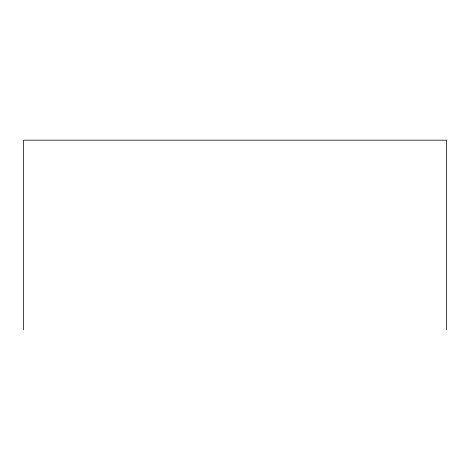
<?xml version="1.0" encoding="UTF-8"?>
<svg xmlns="http://www.w3.org/2000/svg" width="470" height="470" viewBox="0 0 470 470"><rect width="100%" height="100%" fill="white"/><g stroke="black" fill="none" stroke-linecap="round" stroke-linejoin="round"><path stroke-width="0.7" d="M446.5 329.811L446.5 140.189L23.5 140.189L23.5 329.811"/></g></svg>
